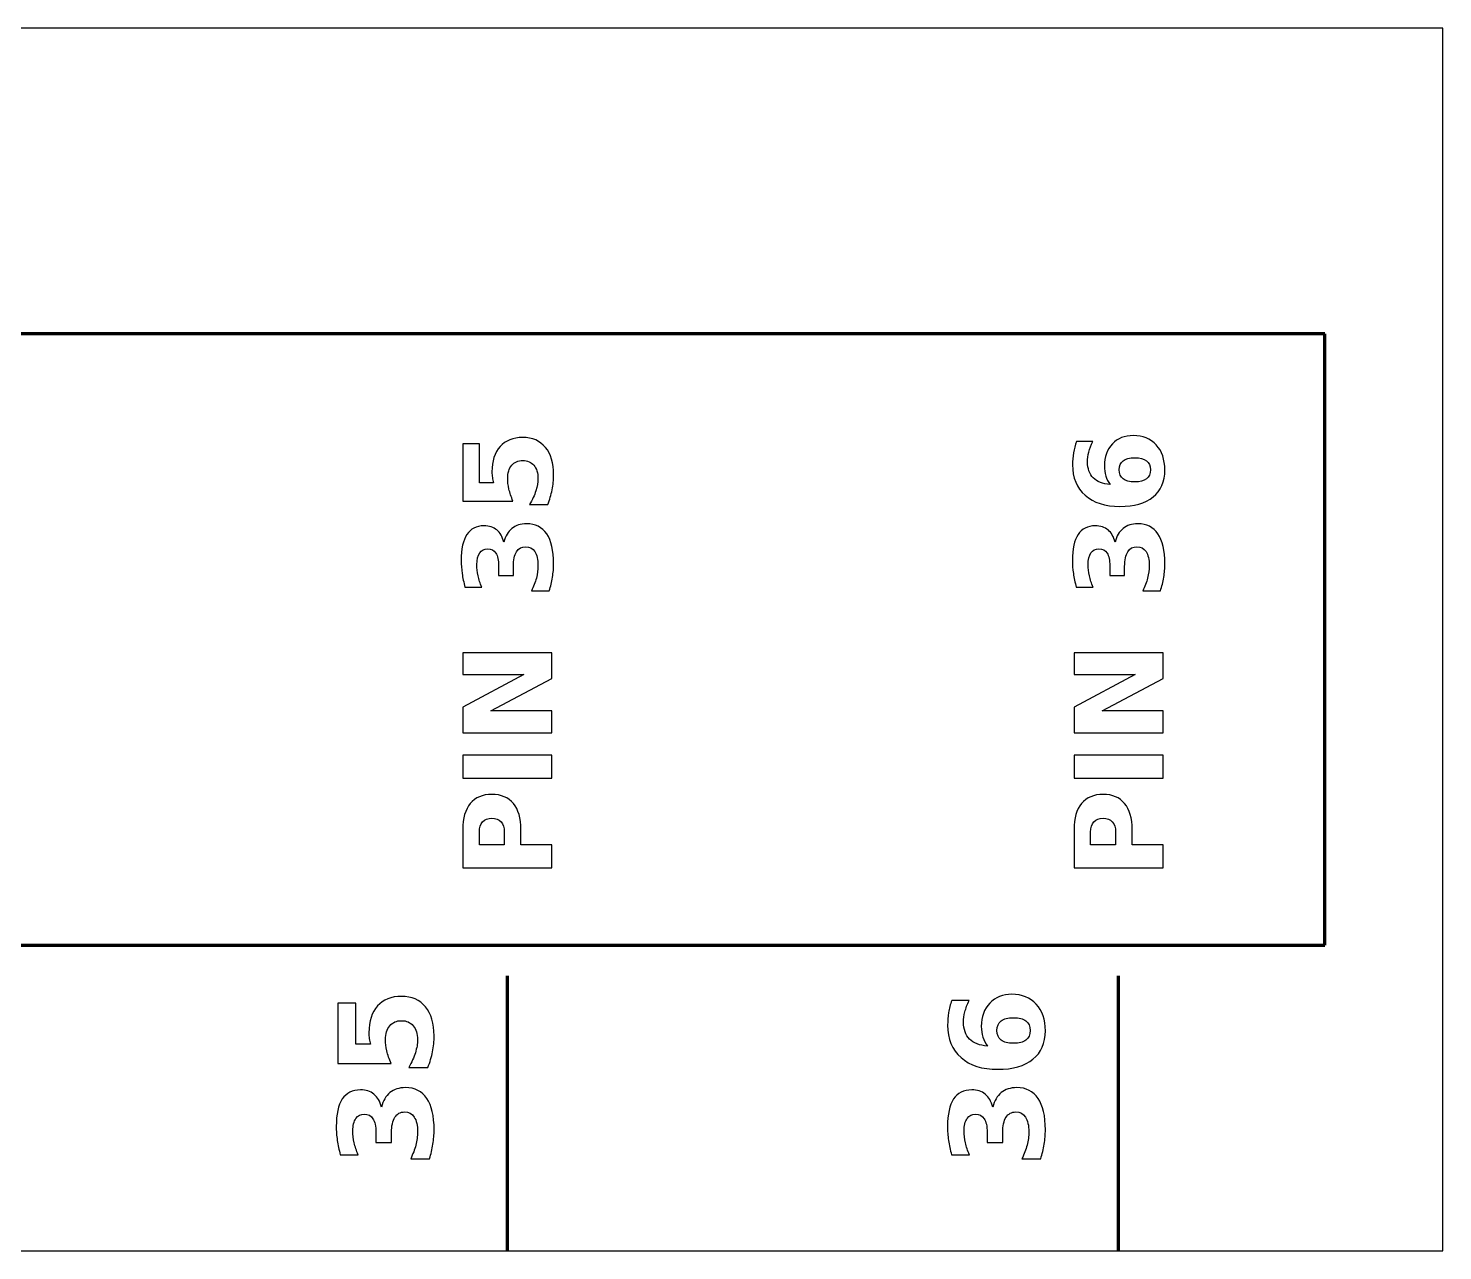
# Model space of a CAD drawing. Header units: centimetres. Extents: x -11 to 25, y -15.8 to -13.8.
# Drawn here: x 22.716 to 25.03, y -15.85 to -13.85 of the extents above; entities that cross this region are included whole.
import ezdxf

# ---------------------------------------------------------------- set-up
doc = ezdxf.new("R2010")
doc.units = ezdxf.units.CM
doc.header["$MEASUREMENT"] = 0
doc.layers.add('Layer 1', color=7, linetype='Continuous')

msp = doc.modelspace()

# ---------------------------------------------------------------- linework, layer by layer
at = {"layer": 'Layer 1', "color": 7}
msp.add_open_spline([(-10.9698, -13.85), (-10.9698, -13.85), (25.0302, -13.85), (25.0302, -13.85), (25.0302, -13.85), (25.0302, -13.85), (25.0302, -15.85), (25.0302, -15.85), (25.0302, -15.85), (25.0302, -15.85), (-10.9698, -15.85), (-10.9698, -15.85), (-10.9698, -15.85), (-10.9698, -15.85), (-10.9698, -13.85), (-10.9698, -13.85)], degree=3, knots=[0, 0, 0, 0, 0.25, 0.25, 0.25, 0.25, 0.5, 0.5, 0.5, 0.5, 0.75, 0.75, 0.75, 0.75, 1, 1, 1, 1], dxfattribs=at)
at = {"layer": 'Layer 1', "color": 250, "lineweight": 100}
msp.add_open_spline([(-10.76247, -15.35), (-10.76247, -15.35), (-10.76247, -14.35), (-10.76247, -14.35), (-10.76247, -14.35), (-10.76247, -14.35), (24.83753, -14.35), (24.83753, -14.35), (24.83753, -14.35), (24.83753, -14.35), (24.83753, -15.35), (24.83753, -15.35), (24.83753, -15.35), (24.83753, -15.35), (-10.76247, -15.35), (-10.76247, -15.35)], degree=3, knots=[0, 0, 0, 0, 0.25, 0.25, 0.25, 0.25, 0.5, 0.5, 0.5, 0.5, 0.75, 0.75, 0.75, 0.75, 1, 1, 1, 1], dxfattribs=at)
at = {"layer": 'Layer 1', "color": 250}
for points, knots in [([(23.42703, -14.62351), (23.42703, -14.62351), (23.42703, -14.53004), (23.42703, -14.53004), (23.42703, -14.53004), (23.42703, -14.53004), (23.45466, -14.53004), (23.45466, -14.53004), (23.45466, -14.53004), (23.45466, -14.53004), (23.45466, -14.59354), (23.45466, -14.59354), (23.45466, -14.59354), (23.45466, -14.59354), (23.47723, -14.59354), (23.47723, -14.59354), (23.47723, -14.59354), (23.47646, -14.59068), (23.47586, -14.58781), (23.47543, -14.58491), (23.47543, -14.58491), (23.475, -14.58201), (23.4748, -14.57898), (23.4748, -14.57588), (23.4748, -14.57588), (23.4748, -14.55808), (23.47923, -14.54424), (23.48813, -14.53434), (23.48813, -14.53434), (23.497, -14.52444), (23.5094, -14.51951), (23.52526, -14.51951), (23.52526, -14.51951), (23.54103, -14.51951), (23.55336, -14.52491), (23.5623, -14.53568), (23.5623, -14.53568), (23.5712, -14.54644), (23.57566, -14.56141), (23.57566, -14.58054), (23.57566, -14.58054), (23.57566, -14.58881), (23.57486, -14.59701), (23.57326, -14.60511), (23.57326, -14.60511), (23.57166, -14.61321), (23.56926, -14.62128), (23.566, -14.62928), (23.566, -14.62928), (23.566, -14.62928), (23.5364, -14.62928), (23.5364, -14.62928), (23.5364, -14.62928), (23.54096, -14.62134), (23.54436, -14.61381), (23.54666, -14.60668), (23.54666, -14.60668), (23.54893, -14.59954), (23.55006, -14.59281), (23.55006, -14.58651), (23.55006, -14.58651), (23.55006, -14.57738), (23.54783, -14.57021), (23.54336, -14.56498), (23.54336, -14.56498), (23.53893, -14.55974), (23.5329, -14.55711), (23.5253, -14.55711), (23.5253, -14.55711), (23.5176, -14.55711), (23.51156, -14.55974), (23.50713, -14.56498), (23.50713, -14.56498), (23.5027, -14.57021), (23.5005, -14.57738), (23.5005, -14.58651), (23.5005, -14.58651), (23.5005, -14.59191), (23.5012, -14.59768), (23.5026, -14.60378), (23.5026, -14.60378), (23.504, -14.60991), (23.50616, -14.61648), (23.5091, -14.62351), (23.5091, -14.62351), (23.5091, -14.62351), (23.42703, -14.62351), (23.42703, -14.62351)], [0, 0, 0, 0, 0.0454545, 0.0454545, 0.0454545, 0.0454545, 0.0909091, 0.0909091, 0.0909091, 0.0909091, 0.1363636, 0.1363636, 0.1363636, 0.1363636, 0.1818182, 0.1818182, 0.1818182, 0.1818182, 0.2272727, 0.2272727, 0.2272727, 0.2272727, 0.2727273, 0.2727273, 0.2727273, 0.2727273, 0.3181818, 0.3181818, 0.3181818, 0.3181818, 0.3636364, 0.3636364, 0.3636364, 0.3636364, 0.4090909, 0.4090909, 0.4090909, 0.4090909, 0.4545455, 0.4545455, 0.4545455, 0.4545455, 0.5, 0.5, 0.5, 0.5, 0.5454545, 0.5454545, 0.5454545, 0.5454545, 0.5909091, 0.5909091, 0.5909091, 0.5909091, 0.6363636, 0.6363636, 0.6363636, 0.6363636, 0.6818182, 0.6818182, 0.6818182, 0.6818182, 0.7272727, 0.7272727, 0.7272727, 0.7272727, 0.7727273, 0.7727273, 0.7727273, 0.7727273, 0.8181818, 0.8181818, 0.8181818, 0.8181818, 0.8636364, 0.8636364, 0.8636364, 0.8636364, 0.9090909, 0.9090909, 0.9090909, 0.9090909, 0.9545455, 0.9545455, 0.9545455, 0.9545455, 1, 1, 1, 1]), ([(24.43083, -14.52588), (24.43083, -14.52588), (24.4578, -14.52588), (24.4578, -14.52588), (24.4578, -14.52588), (24.45486, -14.53208), (24.4527, -14.53788), (24.4513, -14.54334), (24.4513, -14.54334), (24.4499, -14.54881), (24.4492, -14.55418), (24.4492, -14.55938), (24.4492, -14.55938), (24.4492, -14.57058), (24.4523, -14.57928), (24.45853, -14.58554), (24.45853, -14.58554), (24.46473, -14.59178), (24.47396, -14.59544), (24.4862, -14.59648), (24.4862, -14.59648), (24.48303, -14.59218), (24.48063, -14.58751), (24.47903, -14.58251), (24.47903, -14.58251), (24.47743, -14.57751), (24.47663, -14.57204), (24.47663, -14.56611), (24.47663, -14.56611), (24.47663, -14.55121), (24.481, -14.53918), (24.48973, -14.53004), (24.48973, -14.53004), (24.49843, -14.52088), (24.50986, -14.51631), (24.524, -14.51631), (24.524, -14.51631), (24.53963, -14.51631), (24.55213, -14.52141), (24.56156, -14.53164), (24.56156, -14.53164), (24.57096, -14.54184), (24.57566, -14.55558), (24.57566, -14.57274), (24.57566, -14.57274), (24.57566, -14.59168), (24.56926, -14.60634), (24.55646, -14.61674), (24.55646, -14.61674), (24.5437, -14.62711), (24.52553, -14.63231), (24.50203, -14.63231), (24.50203, -14.63231), (24.47796, -14.63231), (24.45903, -14.62624), (24.44526, -14.61411), (24.44526, -14.61411), (24.4315, -14.60194), (24.4246, -14.58531), (24.4246, -14.56414), (24.4246, -14.56414), (24.4246, -14.55744), (24.42513, -14.55094), (24.42616, -14.54461), (24.42616, -14.54461), (24.4272, -14.53831), (24.42876, -14.53208), (24.43083, -14.52588)], [0, 0, 0, 0, 0.0588235, 0.0588235, 0.0588235, 0.0588235, 0.1176471, 0.1176471, 0.1176471, 0.1176471, 0.1764706, 0.1764706, 0.1764706, 0.1764706, 0.2352941, 0.2352941, 0.2352941, 0.2352941, 0.2941176, 0.2941176, 0.2941176, 0.2941176, 0.3529412, 0.3529412, 0.3529412, 0.3529412, 0.4117647, 0.4117647, 0.4117647, 0.4117647, 0.4705882, 0.4705882, 0.4705882, 0.4705882, 0.5294118, 0.5294118, 0.5294118, 0.5294118, 0.5882353, 0.5882353, 0.5882353, 0.5882353, 0.6470588, 0.6470588, 0.6470588, 0.6470588, 0.7058824, 0.7058824, 0.7058824, 0.7058824, 0.7647059, 0.7647059, 0.7647059, 0.7647059, 0.8235294, 0.8235294, 0.8235294, 0.8235294, 0.8823529, 0.8823529, 0.8823529, 0.8823529, 0.9411765, 0.9411765, 0.9411765, 0.9411765, 1, 1, 1, 1]), ([(24.50086, -14.57234), (24.50086, -14.57894), (24.503, -14.58388), (24.50726, -14.58714), (24.50726, -14.58714), (24.51153, -14.59044), (24.51793, -14.59208), (24.52646, -14.59208), (24.52646, -14.59208), (24.53496, -14.59208), (24.54136, -14.59044), (24.54563, -14.58714), (24.54563, -14.58714), (24.5499, -14.58388), (24.55203, -14.57894), (24.55203, -14.57234), (24.55203, -14.57234), (24.55203, -14.56571), (24.5499, -14.56074), (24.54563, -14.55748), (24.54563, -14.55748), (24.54136, -14.55418), (24.53496, -14.55254), (24.52646, -14.55254), (24.52646, -14.55254), (24.51793, -14.55254), (24.51153, -14.55418), (24.50726, -14.55748), (24.50726, -14.55748), (24.503, -14.56074), (24.50086, -14.56571), (24.50086, -14.57234)], [0, 0, 0, 0, 0.125, 0.125, 0.125, 0.125, 0.25, 0.25, 0.25, 0.25, 0.375, 0.375, 0.375, 0.375, 0.5, 0.5, 0.5, 0.5, 0.625, 0.625, 0.625, 0.625, 0.75, 0.75, 0.75, 0.75, 0.875, 0.875, 0.875, 0.875, 1, 1, 1, 1]), ([(23.4942, -14.69071), (23.49673, -14.68091), (23.50116, -14.67341), (23.50743, -14.66831), (23.50743, -14.66831), (23.51373, -14.66321), (23.5217, -14.66065), (23.5314, -14.66065), (23.5314, -14.66065), (23.54586, -14.66065), (23.55686, -14.66618), (23.5644, -14.67725), (23.5644, -14.67725), (23.5719, -14.68831), (23.57566, -14.70445), (23.57566, -14.72568), (23.57566, -14.72568), (23.57566, -14.73318), (23.57506, -14.74068), (23.57386, -14.74821), (23.57386, -14.74821), (23.57266, -14.75571), (23.57083, -14.76315), (23.56843, -14.77051), (23.56843, -14.77051), (23.56843, -14.77051), (23.53943, -14.77051), (23.53943, -14.77051), (23.53943, -14.77051), (23.54293, -14.76348), (23.5456, -14.75651), (23.5474, -14.74958), (23.5474, -14.74958), (23.54916, -14.74265), (23.55006, -14.73581), (23.55006, -14.72911), (23.55006, -14.72911), (23.55006, -14.71915), (23.54833, -14.71151), (23.5449, -14.70621), (23.5449, -14.70621), (23.54143, -14.70091), (23.5365, -14.69825), (23.53003, -14.69825), (23.53003, -14.69825), (23.5234, -14.69825), (23.51836, -14.70098), (23.51496, -14.70641), (23.51496, -14.70641), (23.51153, -14.71185), (23.50983, -14.71988), (23.50983, -14.73048), (23.50983, -14.73048), (23.50983, -14.73048), (23.50983, -14.74551), (23.50983, -14.74551), (23.50983, -14.74551), (23.50983, -14.74551), (23.4856, -14.74551), (23.4856, -14.74551), (23.4856, -14.74551), (23.4856, -14.74551), (23.4856, -14.72971), (23.4856, -14.72971), (23.4856, -14.72971), (23.4856, -14.72025), (23.48413, -14.71325), (23.48116, -14.70861), (23.48116, -14.70861), (23.4782, -14.70398), (23.4737, -14.70168), (23.46766, -14.70168), (23.46766, -14.70168), (23.46206, -14.70168), (23.45773, -14.70391), (23.4547, -14.70841), (23.4547, -14.70841), (23.45163, -14.71291), (23.4501, -14.71925), (23.4501, -14.72745), (23.4501, -14.72745), (23.4501, -14.73351), (23.45076, -14.73961), (23.45213, -14.74581), (23.45213, -14.74581), (23.4535, -14.75198), (23.45553, -14.75811), (23.4582, -14.76425), (23.4582, -14.76425), (23.4582, -14.76425), (23.43066, -14.76425), (23.43066, -14.76425), (23.43066, -14.76425), (23.42856, -14.75681), (23.427, -14.74948), (23.42596, -14.74218), (23.42596, -14.74218), (23.42493, -14.73488), (23.4244, -14.72775), (23.4244, -14.72071), (23.4244, -14.72071), (23.4244, -14.70178), (23.4275, -14.68758), (23.43373, -14.67818), (23.43373, -14.67818), (23.43993, -14.66878), (23.4493, -14.66408), (23.4618, -14.66408), (23.4618, -14.66408), (23.4703, -14.66408), (23.4773, -14.66631), (23.48273, -14.67081), (23.48273, -14.67081), (23.48816, -14.67531), (23.492, -14.68195), (23.4942, -14.69071)], [0, 0, 0, 0, 0.0344828, 0.0344828, 0.0344828, 0.0344828, 0.0689655, 0.0689655, 0.0689655, 0.0689655, 0.1034483, 0.1034483, 0.1034483, 0.1034483, 0.137931, 0.137931, 0.137931, 0.137931, 0.1724138, 0.1724138, 0.1724138, 0.1724138, 0.2068966, 0.2068966, 0.2068966, 0.2068966, 0.2413793, 0.2413793, 0.2413793, 0.2413793, 0.2758621, 0.2758621, 0.2758621, 0.2758621, 0.3103448, 0.3103448, 0.3103448, 0.3103448, 0.3448276, 0.3448276, 0.3448276, 0.3448276, 0.3793103, 0.3793103, 0.3793103, 0.3793103, 0.4137931, 0.4137931, 0.4137931, 0.4137931, 0.4482759, 0.4482759, 0.4482759, 0.4482759, 0.4827586, 0.4827586, 0.4827586, 0.4827586, 0.5172414, 0.5172414, 0.5172414, 0.5172414, 0.5517241, 0.5517241, 0.5517241, 0.5517241, 0.5862069, 0.5862069, 0.5862069, 0.5862069, 0.6206897, 0.6206897, 0.6206897, 0.6206897, 0.6551724, 0.6551724, 0.6551724, 0.6551724, 0.6896552, 0.6896552, 0.6896552, 0.6896552, 0.7241379, 0.7241379, 0.7241379, 0.7241379, 0.7586207, 0.7586207, 0.7586207, 0.7586207, 0.7931034, 0.7931034, 0.7931034, 0.7931034, 0.8275862, 0.8275862, 0.8275862, 0.8275862, 0.862069, 0.862069, 0.862069, 0.862069, 0.8965517, 0.8965517, 0.8965517, 0.8965517, 0.9310345, 0.9310345, 0.9310345, 0.9310345, 0.9655172, 0.9655172, 0.9655172, 0.9655172, 1, 1, 1, 1]), ([(24.4942, -14.69071), (24.49673, -14.68091), (24.50116, -14.67341), (24.50743, -14.66831), (24.50743, -14.66831), (24.51373, -14.66321), (24.5217, -14.66065), (24.5314, -14.66065), (24.5314, -14.66065), (24.54586, -14.66065), (24.55686, -14.66618), (24.5644, -14.67725), (24.5644, -14.67725), (24.5719, -14.68831), (24.57566, -14.70445), (24.57566, -14.72568), (24.57566, -14.72568), (24.57566, -14.73318), (24.57506, -14.74068), (24.57386, -14.74821), (24.57386, -14.74821), (24.57266, -14.75571), (24.57083, -14.76315), (24.56843, -14.77051), (24.56843, -14.77051), (24.56843, -14.77051), (24.53943, -14.77051), (24.53943, -14.77051), (24.53943, -14.77051), (24.54293, -14.76348), (24.5456, -14.75651), (24.5474, -14.74958), (24.5474, -14.74958), (24.54916, -14.74265), (24.55006, -14.73581), (24.55006, -14.72911), (24.55006, -14.72911), (24.55006, -14.71915), (24.54833, -14.71151), (24.5449, -14.70621), (24.5449, -14.70621), (24.54143, -14.70091), (24.5365, -14.69825), (24.53003, -14.69825), (24.53003, -14.69825), (24.5234, -14.69825), (24.51836, -14.70098), (24.51496, -14.70641), (24.51496, -14.70641), (24.51153, -14.71185), (24.50983, -14.71988), (24.50983, -14.73048), (24.50983, -14.73048), (24.50983, -14.73048), (24.50983, -14.74551), (24.50983, -14.74551), (24.50983, -14.74551), (24.50983, -14.74551), (24.4856, -14.74551), (24.4856, -14.74551), (24.4856, -14.74551), (24.4856, -14.74551), (24.4856, -14.72971), (24.4856, -14.72971), (24.4856, -14.72971), (24.4856, -14.72025), (24.48413, -14.71325), (24.48116, -14.70861), (24.48116, -14.70861), (24.4782, -14.70398), (24.4737, -14.70168), (24.46766, -14.70168), (24.46766, -14.70168), (24.46206, -14.70168), (24.45773, -14.70391), (24.4547, -14.70841), (24.4547, -14.70841), (24.45163, -14.71291), (24.4501, -14.71925), (24.4501, -14.72745), (24.4501, -14.72745), (24.4501, -14.73351), (24.45076, -14.73961), (24.45213, -14.74581), (24.45213, -14.74581), (24.4535, -14.75198), (24.45553, -14.75811), (24.4582, -14.76425), (24.4582, -14.76425), (24.4582, -14.76425), (24.43066, -14.76425), (24.43066, -14.76425), (24.43066, -14.76425), (24.42856, -14.75681), (24.427, -14.74948), (24.42596, -14.74218), (24.42596, -14.74218), (24.42493, -14.73488), (24.4244, -14.72775), (24.4244, -14.72071), (24.4244, -14.72071), (24.4244, -14.70178), (24.4275, -14.68758), (24.43373, -14.67818), (24.43373, -14.67818), (24.43993, -14.66878), (24.4493, -14.66408), (24.4618, -14.66408), (24.4618, -14.66408), (24.4703, -14.66408), (24.4773, -14.66631), (24.48273, -14.67081), (24.48273, -14.67081), (24.48816, -14.67531), (24.492, -14.68195), (24.4942, -14.69071)], [0, 0, 0, 0, 0.0344828, 0.0344828, 0.0344828, 0.0344828, 0.0689655, 0.0689655, 0.0689655, 0.0689655, 0.1034483, 0.1034483, 0.1034483, 0.1034483, 0.137931, 0.137931, 0.137931, 0.137931, 0.1724138, 0.1724138, 0.1724138, 0.1724138, 0.2068966, 0.2068966, 0.2068966, 0.2068966, 0.2413793, 0.2413793, 0.2413793, 0.2413793, 0.2758621, 0.2758621, 0.2758621, 0.2758621, 0.3103448, 0.3103448, 0.3103448, 0.3103448, 0.3448276, 0.3448276, 0.3448276, 0.3448276, 0.3793103, 0.3793103, 0.3793103, 0.3793103, 0.4137931, 0.4137931, 0.4137931, 0.4137931, 0.4482759, 0.4482759, 0.4482759, 0.4482759, 0.4827586, 0.4827586, 0.4827586, 0.4827586, 0.5172414, 0.5172414, 0.5172414, 0.5172414, 0.5517241, 0.5517241, 0.5517241, 0.5517241, 0.5862069, 0.5862069, 0.5862069, 0.5862069, 0.6206897, 0.6206897, 0.6206897, 0.6206897, 0.6551724, 0.6551724, 0.6551724, 0.6551724, 0.6896552, 0.6896552, 0.6896552, 0.6896552, 0.7241379, 0.7241379, 0.7241379, 0.7241379, 0.7586207, 0.7586207, 0.7586207, 0.7586207, 0.7931034, 0.7931034, 0.7931034, 0.7931034, 0.8275862, 0.8275862, 0.8275862, 0.8275862, 0.862069, 0.862069, 0.862069, 0.862069, 0.8965517, 0.8965517, 0.8965517, 0.8965517, 0.9310345, 0.9310345, 0.9310345, 0.9310345, 0.9655172, 0.9655172, 0.9655172, 0.9655172, 1, 1, 1, 1]), ([(23.42703, -15.00251), (23.42703, -15.00251), (23.42703, -14.96051), (23.42703, -14.96051), (23.42703, -14.96051), (23.42703, -14.96051), (23.52703, -14.90748), (23.52703, -14.90748), (23.52703, -14.90748), (23.52703, -14.90748), (23.42703, -14.90748), (23.42703, -14.90748), (23.42703, -14.90748), (23.42703, -14.90748), (23.42703, -14.87185), (23.42703, -14.87185), (23.42703, -14.87185), (23.42703, -14.87185), (23.57283, -14.87185), (23.57283, -14.87185), (23.57283, -14.87185), (23.57283, -14.87185), (23.57283, -14.91385), (23.57283, -14.91385), (23.57283, -14.91385), (23.57283, -14.91385), (23.47283, -14.96688), (23.47283, -14.96688), (23.47283, -14.96688), (23.47283, -14.96688), (23.57283, -14.96688), (23.57283, -14.96688), (23.57283, -14.96688), (23.57283, -14.96688), (23.57283, -15.00251), (23.57283, -15.00251), (23.57283, -15.00251), (23.57283, -15.00251), (23.42703, -15.00251), (23.42703, -15.00251)], [0, 0, 0, 0, 0.1, 0.1, 0.1, 0.1, 0.2, 0.2, 0.2, 0.2, 0.3, 0.3, 0.3, 0.3, 0.4, 0.4, 0.4, 0.4, 0.5, 0.5, 0.5, 0.5, 0.6, 0.6, 0.6, 0.6, 0.7, 0.7, 0.7, 0.7, 0.8, 0.8, 0.8, 0.8, 0.9, 0.9, 0.9, 0.9, 1, 1, 1, 1]), ([(24.42703, -15.00251), (24.42703, -15.00251), (24.42703, -14.96051), (24.42703, -14.96051), (24.42703, -14.96051), (24.42703, -14.96051), (24.52703, -14.90748), (24.52703, -14.90748), (24.52703, -14.90748), (24.52703, -14.90748), (24.42703, -14.90748), (24.42703, -14.90748), (24.42703, -14.90748), (24.42703, -14.90748), (24.42703, -14.87185), (24.42703, -14.87185), (24.42703, -14.87185), (24.42703, -14.87185), (24.57283, -14.87185), (24.57283, -14.87185), (24.57283, -14.87185), (24.57283, -14.87185), (24.57283, -14.91385), (24.57283, -14.91385), (24.57283, -14.91385), (24.57283, -14.91385), (24.47283, -14.96688), (24.47283, -14.96688), (24.47283, -14.96688), (24.47283, -14.96688), (24.57283, -14.96688), (24.57283, -14.96688), (24.57283, -14.96688), (24.57283, -14.96688), (24.57283, -15.00251), (24.57283, -15.00251), (24.57283, -15.00251), (24.57283, -15.00251), (24.42703, -15.00251), (24.42703, -15.00251)], [0, 0, 0, 0, 0.1, 0.1, 0.1, 0.1, 0.2, 0.2, 0.2, 0.2, 0.3, 0.3, 0.3, 0.3, 0.4, 0.4, 0.4, 0.4, 0.5, 0.5, 0.5, 0.5, 0.6, 0.6, 0.6, 0.6, 0.7, 0.7, 0.7, 0.7, 0.8, 0.8, 0.8, 0.8, 0.9, 0.9, 0.9, 0.9, 1, 1, 1, 1]), ([(23.42703, -15.07691), (23.42703, -15.07691), (23.42703, -15.03931), (23.42703, -15.03931), (23.42703, -15.03931), (23.42703, -15.03931), (23.57283, -15.03931), (23.57283, -15.03931), (23.57283, -15.03931), (23.57283, -15.03931), (23.57283, -15.07691), (23.57283, -15.07691), (23.57283, -15.07691), (23.57283, -15.07691), (23.42703, -15.07691), (23.42703, -15.07691)], [0, 0, 0, 0, 0.25, 0.25, 0.25, 0.25, 0.5, 0.5, 0.5, 0.5, 0.75, 0.75, 0.75, 0.75, 1, 1, 1, 1]), ([(24.42703, -15.07691), (24.42703, -15.07691), (24.42703, -15.03931), (24.42703, -15.03931), (24.42703, -15.03931), (24.42703, -15.03931), (24.57283, -15.03931), (24.57283, -15.03931), (24.57283, -15.03931), (24.57283, -15.03931), (24.57283, -15.07691), (24.57283, -15.07691), (24.57283, -15.07691), (24.57283, -15.07691), (24.42703, -15.07691), (24.42703, -15.07691)], [0, 0, 0, 0, 0.25, 0.25, 0.25, 0.25, 0.5, 0.5, 0.5, 0.5, 0.75, 0.75, 0.75, 0.75, 1, 1, 1, 1]), ([(23.42703, -15.22348), (23.42703, -15.22348), (23.42703, -15.16108), (23.42703, -15.16108), (23.42703, -15.16108), (23.42703, -15.14252), (23.43116, -15.12828), (23.4394, -15.11835), (23.4394, -15.11835), (23.44763, -15.10842), (23.45936, -15.10345), (23.4746, -15.10345), (23.4746, -15.10345), (23.48986, -15.10345), (23.50163, -15.10842), (23.50986, -15.11835), (23.50986, -15.11835), (23.5181, -15.12828), (23.52223, -15.14252), (23.52223, -15.16108), (23.52223, -15.16108), (23.52223, -15.16108), (23.52223, -15.18588), (23.52223, -15.18588), (23.52223, -15.18588), (23.52223, -15.18588), (23.57283, -15.18588), (23.57283, -15.18588), (23.57283, -15.18588), (23.57283, -15.18588), (23.57283, -15.22348), (23.57283, -15.22348), (23.57283, -15.22348), (23.57283, -15.22348), (23.42703, -15.22348), (23.42703, -15.22348)], [0, 0, 0, 0, 0.1111111, 0.1111111, 0.1111111, 0.1111111, 0.2222222, 0.2222222, 0.2222222, 0.2222222, 0.3333333, 0.3333333, 0.3333333, 0.3333333, 0.4444444, 0.4444444, 0.4444444, 0.4444444, 0.5555556, 0.5555556, 0.5555556, 0.5555556, 0.6666667, 0.6666667, 0.6666667, 0.6666667, 0.7777778, 0.7777778, 0.7777778, 0.7777778, 0.8888889, 0.8888889, 0.8888889, 0.8888889, 1, 1, 1, 1]), ([(24.42703, -15.22348), (24.42703, -15.22348), (24.42703, -15.16108), (24.42703, -15.16108), (24.42703, -15.16108), (24.42703, -15.14252), (24.43116, -15.12828), (24.4394, -15.11835), (24.4394, -15.11835), (24.44763, -15.10842), (24.45936, -15.10345), (24.4746, -15.10345), (24.4746, -15.10345), (24.48986, -15.10345), (24.50163, -15.10842), (24.50986, -15.11835), (24.50986, -15.11835), (24.5181, -15.12828), (24.52223, -15.14252), (24.52223, -15.16108), (24.52223, -15.16108), (24.52223, -15.16108), (24.52223, -15.18588), (24.52223, -15.18588), (24.52223, -15.18588), (24.52223, -15.18588), (24.57283, -15.18588), (24.57283, -15.18588), (24.57283, -15.18588), (24.57283, -15.18588), (24.57283, -15.22348), (24.57283, -15.22348), (24.57283, -15.22348), (24.57283, -15.22348), (24.42703, -15.22348), (24.42703, -15.22348)], [0, 0, 0, 0, 0.1111111, 0.1111111, 0.1111111, 0.1111111, 0.2222222, 0.2222222, 0.2222222, 0.2222222, 0.3333333, 0.3333333, 0.3333333, 0.3333333, 0.4444444, 0.4444444, 0.4444444, 0.4444444, 0.5555556, 0.5555556, 0.5555556, 0.5555556, 0.6666667, 0.6666667, 0.6666667, 0.6666667, 0.7777778, 0.7777778, 0.7777778, 0.7777778, 0.8888889, 0.8888889, 0.8888889, 0.8888889, 1, 1, 1, 1]), ([(23.45426, -15.18588), (23.45426, -15.18588), (23.495, -15.18588), (23.495, -15.18588), (23.495, -15.18588), (23.495, -15.18588), (23.495, -15.16508), (23.495, -15.16508), (23.495, -15.16508), (23.495, -15.15778), (23.49323, -15.15215), (23.48966, -15.14818), (23.48966, -15.14818), (23.48613, -15.14422), (23.4811, -15.14222), (23.4746, -15.14222), (23.4746, -15.14222), (23.46806, -15.14222), (23.46306, -15.14422), (23.45953, -15.14818), (23.45953, -15.14818), (23.45603, -15.15215), (23.45426, -15.15778), (23.45426, -15.16508), (23.45426, -15.16508), (23.45426, -15.16508), (23.45426, -15.18588), (23.45426, -15.18588)], [0, 0, 0, 0, 0.1428571, 0.1428571, 0.1428571, 0.1428571, 0.2857143, 0.2857143, 0.2857143, 0.2857143, 0.4285714, 0.4285714, 0.4285714, 0.4285714, 0.5714286, 0.5714286, 0.5714286, 0.5714286, 0.7142857, 0.7142857, 0.7142857, 0.7142857, 0.8571429, 0.8571429, 0.8571429, 0.8571429, 1, 1, 1, 1]), ([(24.45426, -15.18588), (24.45426, -15.18588), (24.495, -15.18588), (24.495, -15.18588), (24.495, -15.18588), (24.495, -15.18588), (24.495, -15.16508), (24.495, -15.16508), (24.495, -15.16508), (24.495, -15.15778), (24.49323, -15.15215), (24.48966, -15.14818), (24.48966, -15.14818), (24.48613, -15.14422), (24.4811, -15.14222), (24.4746, -15.14222), (24.4746, -15.14222), (24.46806, -15.14222), (24.46306, -15.14422), (24.45953, -15.14818), (24.45953, -15.14818), (24.45603, -15.15215), (24.45426, -15.15778), (24.45426, -15.16508), (24.45426, -15.16508), (24.45426, -15.16508), (24.45426, -15.18588), (24.45426, -15.18588)], [0, 0, 0, 0, 0.1428571, 0.1428571, 0.1428571, 0.1428571, 0.2857143, 0.2857143, 0.2857143, 0.2857143, 0.4285714, 0.4285714, 0.4285714, 0.4285714, 0.5714286, 0.5714286, 0.5714286, 0.5714286, 0.7142857, 0.7142857, 0.7142857, 0.7142857, 0.8571429, 0.8571429, 0.8571429, 0.8571429, 1, 1, 1, 1]), ([(23.22286, -15.54391), (23.22286, -15.54391), (23.22286, -15.44499), (23.22286, -15.44499), (23.22286, -15.44499), (23.22286, -15.44499), (23.25211, -15.44499), (23.25211, -15.44499), (23.25211, -15.44499), (23.25211, -15.44499), (23.25211, -15.5122), (23.25211, -15.5122), (23.25211, -15.5122), (23.25211, -15.5122), (23.27599, -15.5122), (23.27599, -15.5122), (23.27599, -15.5122), (23.27518, -15.50916), (23.27455, -15.50613), (23.27409, -15.50306), (23.27409, -15.50306), (23.27363, -15.49999), (23.27342, -15.49678), (23.27342, -15.4935), (23.27342, -15.4935), (23.27342, -15.47466), (23.27811, -15.46002), (23.28753, -15.44954), (23.28753, -15.44954), (23.29691, -15.43907), (23.31004, -15.43384), (23.32683, -15.43384), (23.32683, -15.43384), (23.34351, -15.43384), (23.35657, -15.43956), (23.36602, -15.45095), (23.36602, -15.45095), (23.37544, -15.46235), (23.38017, -15.47819), (23.38017, -15.49844), (23.38017, -15.49844), (23.38017, -15.50719), (23.37932, -15.51587), (23.37763, -15.52444), (23.37763, -15.52444), (23.37594, -15.53301), (23.3734, -15.54155), (23.36994, -15.55002), (23.36994, -15.55002), (23.36994, -15.55002), (23.33861, -15.55002), (23.33861, -15.55002), (23.33861, -15.55002), (23.34344, -15.54162), (23.34704, -15.53365), (23.34948, -15.5261), (23.34948, -15.5261), (23.35188, -15.51855), (23.35307, -15.51142), (23.35307, -15.50475), (23.35307, -15.50475), (23.35307, -15.49509), (23.35071, -15.4875), (23.34598, -15.48196), (23.34598, -15.48196), (23.34129, -15.47643), (23.33491, -15.47364), (23.32686, -15.47364), (23.32686, -15.47364), (23.31871, -15.47364), (23.31233, -15.47643), (23.30764, -15.48196), (23.30764, -15.48196), (23.30294, -15.4875), (23.30062, -15.49509), (23.30062, -15.50475), (23.30062, -15.50475), (23.30062, -15.51047), (23.30136, -15.51657), (23.30284, -15.52303), (23.30284, -15.52303), (23.30432, -15.52952), (23.30661, -15.53647), (23.30972, -15.54391), (23.30972, -15.54391), (23.30972, -15.54391), (23.22286, -15.54391), (23.22286, -15.54391)], [0, 0, 0, 0, 0.0454545, 0.0454545, 0.0454545, 0.0454545, 0.0909091, 0.0909091, 0.0909091, 0.0909091, 0.1363636, 0.1363636, 0.1363636, 0.1363636, 0.1818182, 0.1818182, 0.1818182, 0.1818182, 0.2272727, 0.2272727, 0.2272727, 0.2272727, 0.2727273, 0.2727273, 0.2727273, 0.2727273, 0.3181818, 0.3181818, 0.3181818, 0.3181818, 0.3636364, 0.3636364, 0.3636364, 0.3636364, 0.4090909, 0.4090909, 0.4090909, 0.4090909, 0.4545455, 0.4545455, 0.4545455, 0.4545455, 0.5, 0.5, 0.5, 0.5, 0.5454545, 0.5454545, 0.5454545, 0.5454545, 0.5909091, 0.5909091, 0.5909091, 0.5909091, 0.6363636, 0.6363636, 0.6363636, 0.6363636, 0.6818182, 0.6818182, 0.6818182, 0.6818182, 0.7272727, 0.7272727, 0.7272727, 0.7272727, 0.7727273, 0.7727273, 0.7727273, 0.7727273, 0.8181818, 0.8181818, 0.8181818, 0.8181818, 0.8636364, 0.8636364, 0.8636364, 0.8636364, 0.9090909, 0.9090909, 0.9090909, 0.9090909, 0.9545455, 0.9545455, 0.9545455, 0.9545455, 1, 1, 1, 1]), ([(24.22688, -15.44058), (24.22688, -15.44058), (24.25542, -15.44058), (24.25542, -15.44058), (24.25542, -15.44058), (24.25232, -15.44714), (24.25003, -15.45328), (24.24855, -15.45907), (24.24855, -15.45907), (24.24706, -15.46485), (24.24632, -15.47053), (24.24632, -15.47604), (24.24632, -15.47604), (24.24632, -15.48789), (24.2496, -15.4971), (24.2562, -15.50373), (24.2562, -15.50373), (24.26276, -15.51033), (24.27253, -15.51421), (24.28548, -15.5153), (24.28548, -15.5153), (24.28213, -15.51075), (24.27959, -15.50581), (24.2779, -15.50052), (24.2779, -15.50052), (24.2762, -15.49523), (24.27536, -15.48944), (24.27536, -15.48316), (24.27536, -15.48316), (24.27536, -15.46739), (24.27998, -15.45466), (24.28922, -15.44499), (24.28922, -15.44499), (24.29843, -15.43529), (24.31053, -15.43046), (24.32549, -15.43046), (24.32549, -15.43046), (24.34203, -15.43046), (24.35526, -15.43586), (24.36525, -15.44669), (24.36525, -15.44669), (24.37519, -15.45748), (24.38017, -15.47202), (24.38017, -15.49018), (24.38017, -15.49018), (24.38017, -15.51022), (24.3734, -15.52574), (24.35985, -15.53675), (24.35985, -15.53675), (24.34634, -15.54772), (24.32711, -15.55323), (24.30224, -15.55323), (24.30224, -15.55323), (24.27677, -15.55323), (24.25673, -15.54681), (24.24216, -15.53396), (24.24216, -15.53396), (24.22759, -15.52109), (24.22029, -15.50348), (24.22029, -15.48108), (24.22029, -15.48108), (24.22029, -15.47399), (24.22085, -15.46711), (24.22195, -15.46041), (24.22195, -15.46041), (24.22304, -15.45374), (24.2247, -15.44714), (24.22688, -15.44058)], [0, 0, 0, 0, 0.0588235, 0.0588235, 0.0588235, 0.0588235, 0.1176471, 0.1176471, 0.1176471, 0.1176471, 0.1764706, 0.1764706, 0.1764706, 0.1764706, 0.2352941, 0.2352941, 0.2352941, 0.2352941, 0.2941176, 0.2941176, 0.2941176, 0.2941176, 0.3529412, 0.3529412, 0.3529412, 0.3529412, 0.4117647, 0.4117647, 0.4117647, 0.4117647, 0.4705882, 0.4705882, 0.4705882, 0.4705882, 0.5294118, 0.5294118, 0.5294118, 0.5294118, 0.5882353, 0.5882353, 0.5882353, 0.5882353, 0.6470588, 0.6470588, 0.6470588, 0.6470588, 0.7058824, 0.7058824, 0.7058824, 0.7058824, 0.7647059, 0.7647059, 0.7647059, 0.7647059, 0.8235294, 0.8235294, 0.8235294, 0.8235294, 0.8823529, 0.8823529, 0.8823529, 0.8823529, 0.9411765, 0.9411765, 0.9411765, 0.9411765, 1, 1, 1, 1]), ([(24.301, -15.48976), (24.301, -15.49675), (24.30326, -15.50197), (24.30778, -15.50542), (24.30778, -15.50542), (24.31229, -15.50892), (24.31907, -15.51065), (24.3281, -15.51065), (24.3281, -15.51065), (24.33709, -15.51065), (24.34387, -15.50892), (24.34838, -15.50542), (24.34838, -15.50542), (24.3529, -15.50197), (24.35516, -15.49675), (24.35516, -15.48976), (24.35516, -15.48976), (24.35516, -15.48274), (24.3529, -15.47748), (24.34838, -15.47403), (24.34838, -15.47403), (24.34387, -15.47053), (24.33709, -15.46881), (24.3281, -15.46881), (24.3281, -15.46881), (24.31907, -15.46881), (24.31229, -15.47053), (24.30778, -15.47403), (24.30778, -15.47403), (24.30326, -15.47748), (24.301, -15.48274), (24.301, -15.48976)], [0, 0, 0, 0, 0.125, 0.125, 0.125, 0.125, 0.25, 0.25, 0.25, 0.25, 0.375, 0.375, 0.375, 0.375, 0.5, 0.5, 0.5, 0.5, 0.625, 0.625, 0.625, 0.625, 0.75, 0.75, 0.75, 0.75, 0.875, 0.875, 0.875, 0.875, 1, 1, 1, 1]), ([(23.29395, -15.61504), (23.29663, -15.60467), (23.30132, -15.59673), (23.30795, -15.59133), (23.30795, -15.59133), (23.31462, -15.58593), (23.32305, -15.58322), (23.33332, -15.58322), (23.33332, -15.58322), (23.34863, -15.58322), (23.36027, -15.58907), (23.36824, -15.60078), (23.36824, -15.60078), (23.37618, -15.6125), (23.38017, -15.62957), (23.38017, -15.65204), (23.38017, -15.65204), (23.38017, -15.65998), (23.37953, -15.66792), (23.37826, -15.67589), (23.37826, -15.67589), (23.37699, -15.68383), (23.37505, -15.6917), (23.37251, -15.69949), (23.37251, -15.69949), (23.37251, -15.69949), (23.34182, -15.69949), (23.34182, -15.69949), (23.34182, -15.69949), (23.34553, -15.69205), (23.34835, -15.68468), (23.35025, -15.67734), (23.35025, -15.67734), (23.35212, -15.67), (23.35307, -15.66277), (23.35307, -15.65568), (23.35307, -15.65568), (23.35307, -15.64513), (23.35124, -15.63705), (23.34761, -15.63144), (23.34761, -15.63144), (23.34394, -15.62583), (23.33872, -15.62301), (23.33187, -15.62301), (23.33187, -15.62301), (23.32485, -15.62301), (23.31953, -15.6259), (23.31593, -15.63165), (23.31593, -15.63165), (23.31229, -15.6374), (23.31049, -15.64591), (23.31049, -15.65712), (23.31049, -15.65712), (23.31049, -15.65712), (23.31049, -15.67303), (23.31049, -15.67303), (23.31049, -15.67303), (23.31049, -15.67303), (23.28485, -15.67303), (23.28485, -15.67303), (23.28485, -15.67303), (23.28485, -15.67303), (23.28485, -15.65631), (23.28485, -15.65631), (23.28485, -15.65631), (23.28485, -15.64629), (23.28329, -15.63889), (23.28015, -15.63398), (23.28015, -15.63398), (23.27701, -15.62908), (23.27225, -15.62664), (23.26587, -15.62664), (23.26587, -15.62664), (23.25994, -15.62664), (23.25535, -15.62901), (23.25214, -15.63377), (23.25214, -15.63377), (23.2489, -15.63853), (23.24728, -15.64524), (23.24728, -15.65391), (23.24728, -15.65391), (23.24728, -15.66033), (23.24798, -15.66679), (23.24943, -15.67335), (23.24943, -15.67335), (23.25087, -15.67988), (23.25303, -15.68637), (23.25585, -15.69286), (23.25585, -15.69286), (23.25585, -15.69286), (23.22671, -15.69286), (23.22671, -15.69286), (23.22671, -15.69286), (23.22449, -15.68499), (23.22283, -15.67723), (23.22173, -15.66951), (23.22173, -15.66951), (23.22064, -15.66178), (23.22008, -15.65423), (23.22008, -15.64679), (23.22008, -15.64679), (23.22008, -15.62675), (23.22336, -15.61172), (23.22995, -15.60177), (23.22995, -15.60177), (23.23652, -15.59182), (23.24643, -15.58685), (23.25966, -15.58685), (23.25966, -15.58685), (23.26865, -15.58685), (23.27606, -15.58921), (23.28181, -15.59398), (23.28181, -15.59398), (23.28756, -15.59874), (23.29162, -15.60576), (23.29395, -15.61504)], [0, 0, 0, 0, 0.0344828, 0.0344828, 0.0344828, 0.0344828, 0.0689655, 0.0689655, 0.0689655, 0.0689655, 0.1034483, 0.1034483, 0.1034483, 0.1034483, 0.137931, 0.137931, 0.137931, 0.137931, 0.1724138, 0.1724138, 0.1724138, 0.1724138, 0.2068966, 0.2068966, 0.2068966, 0.2068966, 0.2413793, 0.2413793, 0.2413793, 0.2413793, 0.2758621, 0.2758621, 0.2758621, 0.2758621, 0.3103448, 0.3103448, 0.3103448, 0.3103448, 0.3448276, 0.3448276, 0.3448276, 0.3448276, 0.3793103, 0.3793103, 0.3793103, 0.3793103, 0.4137931, 0.4137931, 0.4137931, 0.4137931, 0.4482759, 0.4482759, 0.4482759, 0.4482759, 0.4827586, 0.4827586, 0.4827586, 0.4827586, 0.5172414, 0.5172414, 0.5172414, 0.5172414, 0.5517241, 0.5517241, 0.5517241, 0.5517241, 0.5862069, 0.5862069, 0.5862069, 0.5862069, 0.6206897, 0.6206897, 0.6206897, 0.6206897, 0.6551724, 0.6551724, 0.6551724, 0.6551724, 0.6896552, 0.6896552, 0.6896552, 0.6896552, 0.7241379, 0.7241379, 0.7241379, 0.7241379, 0.7586207, 0.7586207, 0.7586207, 0.7586207, 0.7931034, 0.7931034, 0.7931034, 0.7931034, 0.8275862, 0.8275862, 0.8275862, 0.8275862, 0.862069, 0.862069, 0.862069, 0.862069, 0.8965517, 0.8965517, 0.8965517, 0.8965517, 0.9310345, 0.9310345, 0.9310345, 0.9310345, 0.9655172, 0.9655172, 0.9655172, 0.9655172, 1, 1, 1, 1]), ([(24.29395, -15.61504), (24.29663, -15.60467), (24.30132, -15.59673), (24.30795, -15.59133), (24.30795, -15.59133), (24.31462, -15.58593), (24.32305, -15.58322), (24.33332, -15.58322), (24.33332, -15.58322), (24.34863, -15.58322), (24.36027, -15.58907), (24.36824, -15.60078), (24.36824, -15.60078), (24.37618, -15.6125), (24.38017, -15.62957), (24.38017, -15.65204), (24.38017, -15.65204), (24.38017, -15.65998), (24.37953, -15.66792), (24.37826, -15.67589), (24.37826, -15.67589), (24.37699, -15.68383), (24.37505, -15.6917), (24.37251, -15.69949), (24.37251, -15.69949), (24.37251, -15.69949), (24.34182, -15.69949), (24.34182, -15.69949), (24.34182, -15.69949), (24.34553, -15.69205), (24.34835, -15.68468), (24.35025, -15.67734), (24.35025, -15.67734), (24.35212, -15.67), (24.35307, -15.66277), (24.35307, -15.65568), (24.35307, -15.65568), (24.35307, -15.64513), (24.35124, -15.63705), (24.34761, -15.63144), (24.34761, -15.63144), (24.34394, -15.62583), (24.33872, -15.62301), (24.33187, -15.62301), (24.33187, -15.62301), (24.32485, -15.62301), (24.31953, -15.6259), (24.31593, -15.63165), (24.31593, -15.63165), (24.31229, -15.6374), (24.31049, -15.64591), (24.31049, -15.65712), (24.31049, -15.65712), (24.31049, -15.65712), (24.31049, -15.67303), (24.31049, -15.67303), (24.31049, -15.67303), (24.31049, -15.67303), (24.28485, -15.67303), (24.28485, -15.67303), (24.28485, -15.67303), (24.28485, -15.67303), (24.28485, -15.65631), (24.28485, -15.65631), (24.28485, -15.65631), (24.28485, -15.64629), (24.28329, -15.63889), (24.28015, -15.63398), (24.28015, -15.63398), (24.27701, -15.62908), (24.27225, -15.62664), (24.26587, -15.62664), (24.26587, -15.62664), (24.25994, -15.62664), (24.25535, -15.62901), (24.25214, -15.63377), (24.25214, -15.63377), (24.2489, -15.63853), (24.24728, -15.64524), (24.24728, -15.65391), (24.24728, -15.65391), (24.24728, -15.66033), (24.24798, -15.66679), (24.24943, -15.67335), (24.24943, -15.67335), (24.25087, -15.67988), (24.25303, -15.68637), (24.25585, -15.69286), (24.25585, -15.69286), (24.25585, -15.69286), (24.22671, -15.69286), (24.22671, -15.69286), (24.22671, -15.69286), (24.22449, -15.68499), (24.22283, -15.67723), (24.22173, -15.66951), (24.22173, -15.66951), (24.22064, -15.66178), (24.22008, -15.65423), (24.22008, -15.64679), (24.22008, -15.64679), (24.22008, -15.62675), (24.22336, -15.61172), (24.22995, -15.60177), (24.22995, -15.60177), (24.23652, -15.59182), (24.24643, -15.58685), (24.25966, -15.58685), (24.25966, -15.58685), (24.26865, -15.58685), (24.27606, -15.58921), (24.28181, -15.59398), (24.28181, -15.59398), (24.28756, -15.59874), (24.29162, -15.60576), (24.29395, -15.61504)], [0, 0, 0, 0, 0.0344828, 0.0344828, 0.0344828, 0.0344828, 0.0689655, 0.0689655, 0.0689655, 0.0689655, 0.1034483, 0.1034483, 0.1034483, 0.1034483, 0.137931, 0.137931, 0.137931, 0.137931, 0.1724138, 0.1724138, 0.1724138, 0.1724138, 0.2068966, 0.2068966, 0.2068966, 0.2068966, 0.2413793, 0.2413793, 0.2413793, 0.2413793, 0.2758621, 0.2758621, 0.2758621, 0.2758621, 0.3103448, 0.3103448, 0.3103448, 0.3103448, 0.3448276, 0.3448276, 0.3448276, 0.3448276, 0.3793103, 0.3793103, 0.3793103, 0.3793103, 0.4137931, 0.4137931, 0.4137931, 0.4137931, 0.4482759, 0.4482759, 0.4482759, 0.4482759, 0.4827586, 0.4827586, 0.4827586, 0.4827586, 0.5172414, 0.5172414, 0.5172414, 0.5172414, 0.5517241, 0.5517241, 0.5517241, 0.5517241, 0.5862069, 0.5862069, 0.5862069, 0.5862069, 0.6206897, 0.6206897, 0.6206897, 0.6206897, 0.6551724, 0.6551724, 0.6551724, 0.6551724, 0.6896552, 0.6896552, 0.6896552, 0.6896552, 0.7241379, 0.7241379, 0.7241379, 0.7241379, 0.7586207, 0.7586207, 0.7586207, 0.7586207, 0.7931034, 0.7931034, 0.7931034, 0.7931034, 0.8275862, 0.8275862, 0.8275862, 0.8275862, 0.862069, 0.862069, 0.862069, 0.862069, 0.8965517, 0.8965517, 0.8965517, 0.8965517, 0.9310345, 0.9310345, 0.9310345, 0.9310345, 0.9655172, 0.9655172, 0.9655172, 0.9655172, 1, 1, 1, 1])]:
    msp.add_open_spline(points, degree=3, knots=knots, dxfattribs=at)
at = {"layer": 'Layer 1', "color": 250, "lineweight": 106}
for points in [[(23.50003, -15.85), (23.50003, -15.85), (23.50001, -15.40001), (23.50001, -15.40001)], [(24.50003, -15.85), (24.50003, -15.85), (24.50001, -15.40001), (24.50001, -15.40001)]]:
    msp.add_open_spline(points, degree=3, dxfattribs=at)

doc.saveas('drawing.dxf')
